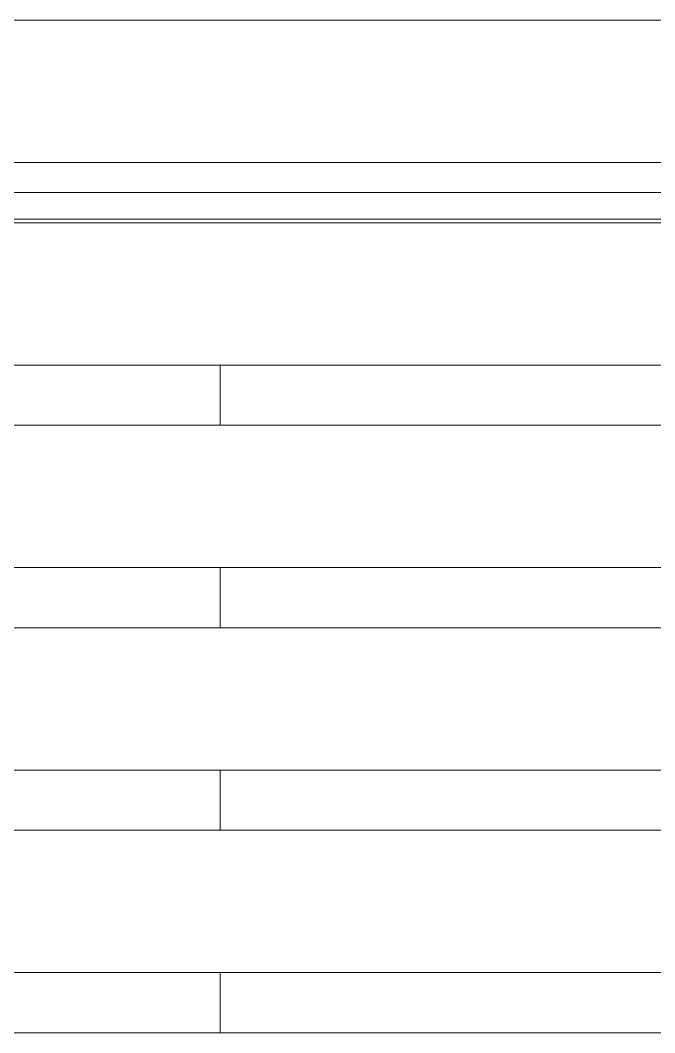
# Model space of a CAD drawing. Header units: inches. Extents: x -12 to 193, y -19 to 105.
# Drawn here: x 4.2 to 11.1, y 45.3 to 56.31 of the extents above; entities that cross this region are included whole.
import ezdxf

# ---------------------------------------------------------------- set-up
doc = ezdxf.new("R2010")
doc.units = ezdxf.units.IN
doc.layers.add('ZANO_R', color=7, linetype='Continuous', lineweight=0)

msp = doc.modelspace()

# ---------------------------------------------------------------- linework, layer by layer
at = {"layer": 'ZANO_R'}
for p, q in [((-2.56608, 56.31396), (68.0638, 56.31396)), ((68.0638, 54.76582), (-2.56608, 54.76582)), ((31.56776, 54.44204), (1.64651, 54.44204)), ((-2.56608, 54.11121), (68.0638, 54.11121)), ((31.56776, 54.14885), (1.64651, 54.14885)), ((68.0638, 52.56307), (-2.56608, 52.56307)), ((6.37092, 51.90845), (6.37092, 52.56307)), ((-2.56608, 51.90845), (68.0638, 51.90845)), ((68.0638, 50.36031), (-2.56608, 50.36031)), ((6.37092, 49.70569), (6.37092, 50.36031)), ((-2.56608, 49.70569), (68.0638, 49.70569)), ((68.0638, 48.15756), (-2.56608, 48.15756)), ((6.37092, 47.50294), (6.37092, 48.15756)), ((-2.56608, 47.50294), (68.0638, 47.50294)), ((68.0638, 45.9548), (-2.56608, 45.9548)), ((6.37092, 45.30018), (6.37092, 45.9548)), ((-2.56608, 45.30018), (68.0638, 45.30018))]:
    msp.add_line(p, q, dxfattribs=at)

doc.saveas('drawing.dxf')
